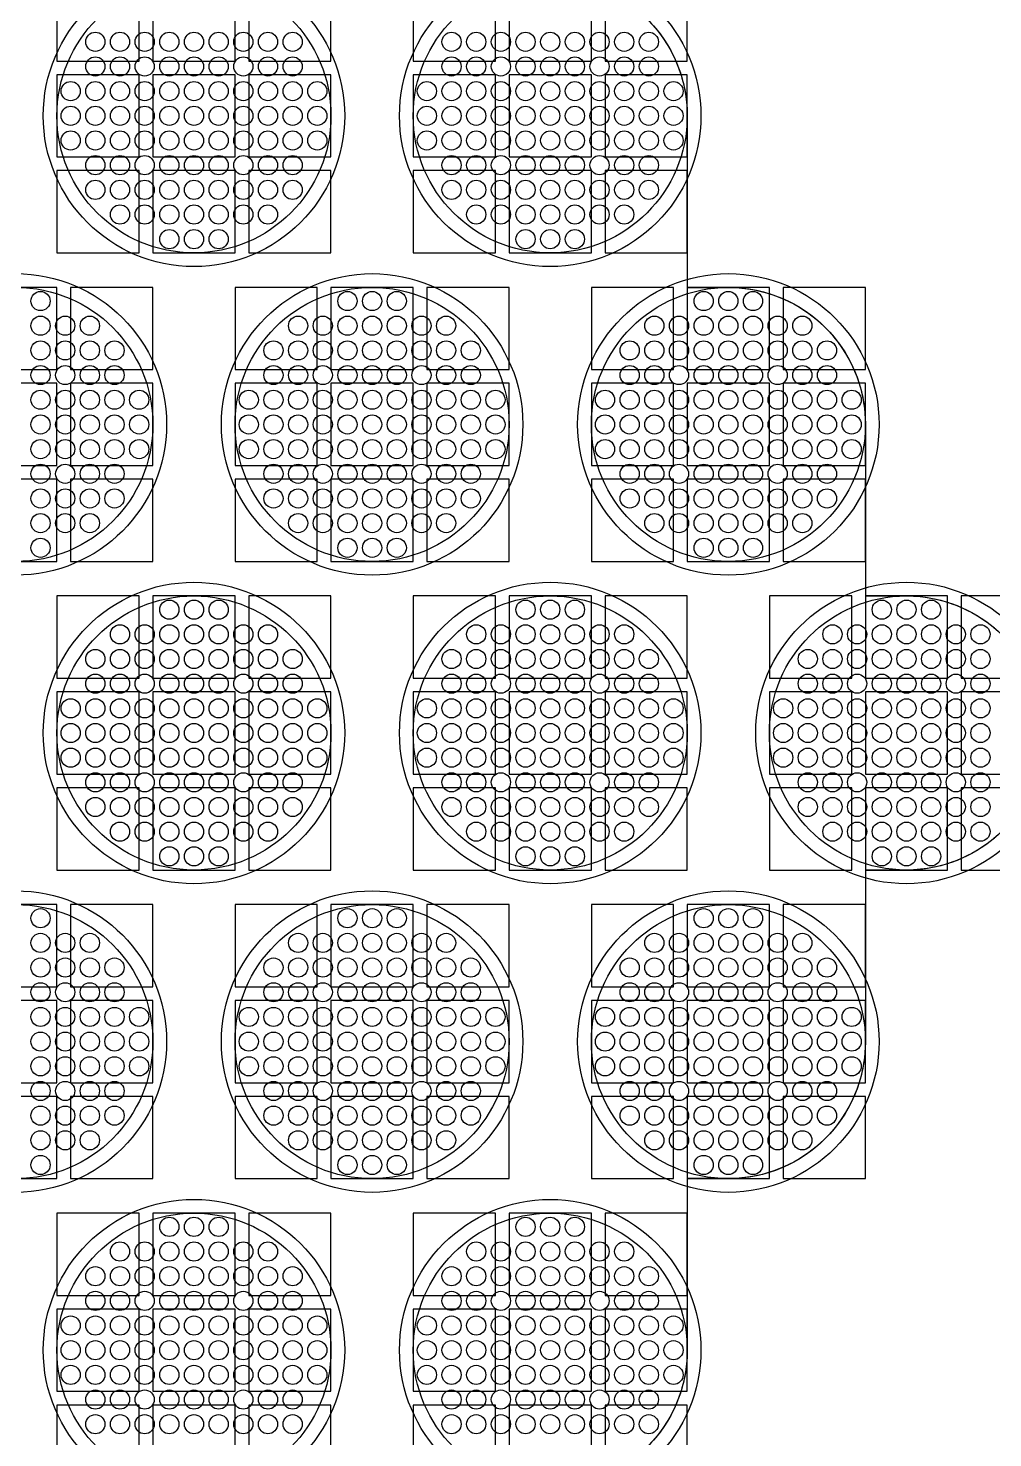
# Model space of a CAD drawing. Extents: x -49 to 54, y -38 to 38.
# Drawn here: x 2.12 to 5.64, y -26.14 to -20.99 of the extents above; entities that cross this region are included whole.
import ezdxf

# ---------------------------------------------------------------- set-up
doc = ezdxf.new("R2010")
doc.units = 0
for name, color, linetype in [('BACK_LAYER', 5, 'CONTINUOUS'), ('COND_LAYER_LOWER_ELECTRODE', 6, 'CONTINUOUS'), ('CONDUCTIVE_LAYER_BACK_LAYER', 2, 'CONTINUOUS'), ('EMITTER', 3, 'CONTINUOUS'), ('LOWER_ELECTRODE', 1, 'CONTINUOUS')]:
    doc.layers.add(name, color=color, linetype=linetype)

msp = doc.modelspace()

# ---------------------------------------------------------------- linework, layer by layer
at = {"layer": 'BACK_LAYER'}
for points in [[(2.2209, -21.1123), (2.5209, -21.1123), (2.5209, -20.8123), (2.2209, -20.8123)], [(2.5709, -21.1123), (2.8709, -21.1123), (2.8709, -20.8123), (2.5709, -20.8123)], [(2.9209, -21.1123), (3.2209, -21.1123), (3.2209, -20.8123), (2.9209, -20.8123)], [(3.5209, -21.1123), (3.8209, -21.1123), (3.8209, -20.8123), (3.5209, -20.8123)], [(3.8709, -21.1123), (4.1709, -21.1123), (4.1709, -20.8123), (3.8709, -20.8123)], [(4.2209, -21.1123), (4.5209, -21.1123), (4.5209, -20.8123), (4.2209, -20.8123)], [(2.2209, -21.4623), (2.5209, -21.4623), (2.5209, -21.1623), (2.2209, -21.1623)], [(2.5709, -21.4623), (2.8709, -21.4623), (2.8709, -21.1623), (2.5709, -21.1623)], [(2.9209, -21.4623), (3.2209, -21.4623), (3.2209, -21.1623), (2.9209, -21.1623)], [(3.5209, -21.4623), (3.8209, -21.4623), (3.8209, -21.1623), (3.5209, -21.1623)], [(3.8709, -21.4623), (4.1709, -21.4623), (4.1709, -21.1623), (3.8709, -21.1623)], [(4.2209, -21.4623), (4.5209, -21.4623), (4.5209, -21.1623), (4.2209, -21.1623)], [(2.2209, -21.8123), (2.5209, -21.8123), (2.5209, -21.5123), (2.2209, -21.5123)], [(2.5709, -21.8123), (2.8709, -21.8123), (2.8709, -21.5123), (2.5709, -21.5123)], [(2.9209, -21.8123), (3.2209, -21.8123), (3.2209, -21.5123), (2.9209, -21.5123)], [(3.5209, -21.8123), (3.8209, -21.8123), (3.8209, -21.5123), (3.5209, -21.5123)], [(3.8709, -21.8123), (4.1709, -21.8123), (4.1709, -21.5123), (3.8709, -21.5123)], [(4.2209, -21.8123), (4.5209, -21.8123), (4.5209, -21.5123), (4.2209, -21.5123)], [(1.9209, -22.2381), (2.2209, -22.2381), (2.2209, -21.9381), (1.9209, -21.9381)], [(2.2709, -22.2381), (2.5709, -22.2381), (2.5709, -21.9381), (2.2709, -21.9381)], [(2.8709, -22.2381), (3.1709, -22.2381), (3.1709, -21.9381), (2.8709, -21.9381)], [(3.2209, -22.2381), (3.5209, -22.2381), (3.5209, -21.9381), (3.2209, -21.9381)], [(3.5709, -22.2381), (3.8709, -22.2381), (3.8709, -21.9381), (3.5709, -21.9381)], [(4.1709, -22.2381), (4.4709, -22.2381), (4.4709, -21.9381), (4.1709, -21.9381)], [(4.5209, -22.2381), (4.8209, -22.2381), (4.8209, -21.9381), (4.5209, -21.9381)], [(4.8709, -22.2381), (5.1709, -22.2381), (5.1709, -21.9381), (4.8709, -21.9381)], [(1.9209, -22.5881), (2.2209, -22.5881), (2.2209, -22.2881), (1.9209, -22.2881)], [(2.2709, -22.5881), (2.5709, -22.5881), (2.5709, -22.2881), (2.2709, -22.2881)], [(2.8709, -22.5881), (3.1709, -22.5881), (3.1709, -22.2881), (2.8709, -22.2881)], [(3.2209, -22.5881), (3.5209, -22.5881), (3.5209, -22.2881), (3.2209, -22.2881)], [(3.5709, -22.5881), (3.8709, -22.5881), (3.8709, -22.2881), (3.5709, -22.2881)], [(4.1709, -22.5881), (4.4709, -22.5881), (4.4709, -22.2881), (4.1709, -22.2881)], [(4.5209, -22.5881), (4.8209, -22.5881), (4.8209, -22.2881), (4.5209, -22.2881)], [(4.8709, -22.5881), (5.1709, -22.5881), (5.1709, -22.2881), (4.8709, -22.2881)], [(1.9209, -22.9381), (2.2209, -22.9381), (2.2209, -22.6381), (1.9209, -22.6381)], [(2.2709, -22.9381), (2.5709, -22.9381), (2.5709, -22.6381), (2.2709, -22.6381)], [(2.8709, -22.9381), (3.1709, -22.9381), (3.1709, -22.6381), (2.8709, -22.6381)], [(3.2209, -22.9381), (3.5209, -22.9381), (3.5209, -22.6381), (3.2209, -22.6381)], [(3.5709, -22.9381), (3.8709, -22.9381), (3.8709, -22.6381), (3.5709, -22.6381)], [(4.1709, -22.9381), (4.4709, -22.9381), (4.4709, -22.6381), (4.1709, -22.6381)], [(4.5209, -22.9381), (4.8209, -22.9381), (4.8209, -22.6381), (4.5209, -22.6381)], [(4.8709, -22.9381), (5.1709, -22.9381), (5.1709, -22.6381), (4.8709, -22.6381)], [(2.2209, -23.3639), (2.5209, -23.3639), (2.5209, -23.0639), (2.2209, -23.0639)], [(2.5709, -23.3639), (2.8709, -23.3639), (2.8709, -23.0639), (2.5709, -23.0639)], [(2.9209, -23.3639), (3.2209, -23.3639), (3.2209, -23.0639), (2.9209, -23.0639)], [(3.5209, -23.3639), (3.8209, -23.3639), (3.8209, -23.0639), (3.5209, -23.0639)], [(3.8709, -23.3639), (4.1709, -23.3639), (4.1709, -23.0639), (3.8709, -23.0639)], [(4.2209, -23.3639), (4.5209, -23.3639), (4.5209, -23.0639), (4.2209, -23.0639)], [(4.8209, -23.3639), (5.1209, -23.3639), (5.1209, -23.0639), (4.8209, -23.0639)], [(5.1709, -23.3639), (5.4709, -23.3639), (5.4709, -23.0639), (5.1709, -23.0639)], [(5.5209, -23.3639), (5.8209, -23.3639), (5.8209, -23.0639), (5.5209, -23.0639)], [(2.2209, -23.7139), (2.5209, -23.7139), (2.5209, -23.4139), (2.2209, -23.4139)], [(2.5709, -23.7139), (2.8709, -23.7139), (2.8709, -23.4139), (2.5709, -23.4139)], [(2.9209, -23.7139), (3.2209, -23.7139), (3.2209, -23.4139), (2.9209, -23.4139)], [(3.5209, -23.7139), (3.8209, -23.7139), (3.8209, -23.4139), (3.5209, -23.4139)], [(3.8709, -23.7139), (4.1709, -23.7139), (4.1709, -23.4139), (3.8709, -23.4139)], [(4.2209, -23.7139), (4.5209, -23.7139), (4.5209, -23.4139), (4.2209, -23.4139)], [(4.8209, -23.7139), (5.1209, -23.7139), (5.1209, -23.4139), (4.8209, -23.4139)], [(5.1709, -23.7139), (5.4709, -23.7139), (5.4709, -23.4139), (5.1709, -23.4139)], [(5.5209, -23.7139), (5.8209, -23.7139), (5.8209, -23.4139), (5.5209, -23.4139)], [(2.2209, -24.0639), (2.5209, -24.0639), (2.5209, -23.7639), (2.2209, -23.7639)], [(2.5709, -24.0639), (2.8709, -24.0639), (2.8709, -23.7639), (2.5709, -23.7639)], [(2.9209, -24.0639), (3.2209, -24.0639), (3.2209, -23.7639), (2.9209, -23.7639)], [(3.5209, -24.0639), (3.8209, -24.0639), (3.8209, -23.7639), (3.5209, -23.7639)], [(3.8709, -24.0639), (4.1709, -24.0639), (4.1709, -23.7639), (3.8709, -23.7639)], [(4.2209, -24.0639), (4.5209, -24.0639), (4.5209, -23.7639), (4.2209, -23.7639)], [(4.8209, -24.0639), (5.1209, -24.0639), (5.1209, -23.7639), (4.8209, -23.7639)], [(5.1709, -24.0639), (5.4709, -24.0639), (5.4709, -23.7639), (5.1709, -23.7639)], [(5.5209, -24.0639), (5.8209, -24.0639), (5.8209, -23.7639), (5.5209, -23.7639)], [(1.9209, -24.4898), (2.2209, -24.4898), (2.2209, -24.1898), (1.9209, -24.1898)], [(2.2709, -24.4898), (2.5709, -24.4898), (2.5709, -24.1898), (2.2709, -24.1898)], [(2.8709, -24.4898), (3.1709, -24.4898), (3.1709, -24.1898), (2.8709, -24.1898)], [(3.2209, -24.4898), (3.5209, -24.4898), (3.5209, -24.1898), (3.2209, -24.1898)], [(3.5709, -24.4898), (3.8709, -24.4898), (3.8709, -24.1898), (3.5709, -24.1898)], [(4.1709, -24.4898), (4.4709, -24.4898), (4.4709, -24.1898), (4.1709, -24.1898)], [(4.5209, -24.4898), (4.8209, -24.4898), (4.8209, -24.1898), (4.5209, -24.1898)], [(4.8709, -24.4898), (5.1709, -24.4898), (5.1709, -24.1898), (4.8709, -24.1898)], [(1.9209, -24.8398), (2.2209, -24.8398), (2.2209, -24.5398), (1.9209, -24.5398)], [(2.2709, -24.8398), (2.5709, -24.8398), (2.5709, -24.5398), (2.2709, -24.5398)], [(2.8709, -24.8398), (3.1709, -24.8398), (3.1709, -24.5398), (2.8709, -24.5398)], [(3.2209, -24.8398), (3.5209, -24.8398), (3.5209, -24.5398), (3.2209, -24.5398)], [(3.5709, -24.8398), (3.8709, -24.8398), (3.8709, -24.5398), (3.5709, -24.5398)], [(4.1709, -24.8398), (4.4709, -24.8398), (4.4709, -24.5398), (4.1709, -24.5398)], [(4.5209, -24.8398), (4.8209, -24.8398), (4.8209, -24.5398), (4.5209, -24.5398)], [(4.8709, -24.8398), (5.1709, -24.8398), (5.1709, -24.5398), (4.8709, -24.5398)], [(1.9209, -25.1898), (2.2209, -25.1898), (2.2209, -24.8898), (1.9209, -24.8898)], [(2.2709, -25.1898), (2.5709, -25.1898), (2.5709, -24.8898), (2.2709, -24.8898)], [(2.8709, -25.1898), (3.1709, -25.1898), (3.1709, -24.8898), (2.8709, -24.8898)], [(3.2209, -25.1898), (3.5209, -25.1898), (3.5209, -24.8898), (3.2209, -24.8898)], [(3.5709, -25.1898), (3.8709, -25.1898), (3.8709, -24.8898), (3.5709, -24.8898)], [(4.1709, -25.1898), (4.4709, -25.1898), (4.4709, -24.8898), (4.1709, -24.8898)], [(4.5209, -25.1898), (4.8209, -25.1898), (4.8209, -24.8898), (4.5209, -24.8898)], [(4.8709, -25.1898), (5.1709, -25.1898), (5.1709, -24.8898), (4.8709, -24.8898)], [(2.2209, -25.6156), (2.5209, -25.6156), (2.5209, -25.3156), (2.2209, -25.3156)], [(2.5709, -25.6156), (2.8709, -25.6156), (2.8709, -25.3156), (2.5709, -25.3156)], [(2.9209, -25.6156), (3.2209, -25.6156), (3.2209, -25.3156), (2.9209, -25.3156)], [(3.5209, -25.6156), (3.8209, -25.6156), (3.8209, -25.3156), (3.5209, -25.3156)], [(3.8709, -25.6156), (4.1709, -25.6156), (4.1709, -25.3156), (3.8709, -25.3156)], [(4.2209, -25.6156), (4.5209, -25.6156), (4.5209, -25.3156), (4.2209, -25.3156)], [(2.2209, -25.9656), (2.5209, -25.9656), (2.5209, -25.6656), (2.2209, -25.6656)], [(2.5709, -25.9656), (2.8709, -25.9656), (2.8709, -25.6656), (2.5709, -25.6656)], [(2.9209, -25.9656), (3.2209, -25.9656), (3.2209, -25.6656), (2.9209, -25.6656)], [(3.5209, -25.9656), (3.8209, -25.9656), (3.8209, -25.6656), (3.5209, -25.6656)], [(3.8709, -25.9656), (4.1709, -25.9656), (4.1709, -25.6656), (3.8709, -25.6656)], [(4.2209, -25.9656), (4.5209, -25.9656), (4.5209, -25.6656), (4.2209, -25.6656)], [(2.2209, -26.3156), (2.5209, -26.3156), (2.5209, -26.0156), (2.2209, -26.0156)], [(2.5709, -26.3156), (2.8709, -26.3156), (2.8709, -26.0156), (2.5709, -26.0156)], [(2.9209, -26.3156), (3.2209, -26.3156), (3.2209, -26.0156), (2.9209, -26.0156)], [(3.5209, -26.3156), (3.8209, -26.3156), (3.8209, -26.0156), (3.5209, -26.0156)], [(3.8709, -26.3156), (4.1709, -26.3156), (4.1709, -26.0156), (3.8709, -26.0156)], [(4.2209, -26.3156), (4.5209, -26.3156), (4.5209, -26.0156), (4.2209, -26.0156)]]:
    msp.add_lwpolyline(points, close=True, dxfattribs=at)
at = {"layer": 'COND_LAYER_LOWER_ELECTRODE'}
for centre in [(2.7209, -21.3123), (4.0209, -21.3123), (2.0709, -22.4381), (3.3709, -22.4381), (4.6709, -22.4381), (2.7209, -23.5639), (4.0209, -23.5639), (5.3209, -23.5639), (2.0709, -24.6898), (3.3709, -24.6898), (4.6709, -24.6898), (2.7209, -25.8156), (4.0209, -25.8156)]:
    msp.add_circle(centre, 0.55, dxfattribs=at)
at = {"layer": 'CONDUCTIVE_LAYER_BACK_LAYER'}
for points in [[(4.3982, -20.9842), (4.411, -20.9994), (4.4231, -21.0152), (4.4346, -21.0314), (4.4454, -21.0481), (4.4556, -21.0651), (4.4651, -21.0826), (4.4738, -21.1005), (4.4819, -21.1186), (4.4892, -21.1371), (4.4958, -21.1559), (4.5017, -21.1749), (4.5068, -21.1941), (4.5111, -21.2135), (4.5146, -21.2331), (4.5174, -21.2528), (4.5193, -21.2725), (4.5205, -21.2924), (4.5209, -21.3123), (4.5209, -21.9382), (4.6809, -21.9382), (4.7007, -21.939), (4.7206, -21.9406), (4.7403, -21.9429), (4.7599, -21.9461), (4.7794, -21.95), (4.7987, -21.9547), (4.8179, -21.9602), (4.8367, -21.9664), (4.8554, -21.9734), (4.8737, -21.9811), (4.8917, -21.9895), (4.9094, -21.9986), (4.9266, -22.0084), (4.9435, -22.019), (4.96, -22.0301), (4.976, -22.0419), (4.9915, -22.0544), (5.0065, -22.0674), (5.021, -22.0811), (5.0349, -22.0953), (5.0482, -22.11), (5.061, -22.1253), (5.0731, -22.141), (5.0846, -22.1572), (5.0954, -22.1739), (5.1056, -22.191), (5.1151, -22.2085), (5.1238, -22.2263), (5.1319, -22.2445), (5.1392, -22.2629), (5.1458, -22.2817), (5.1517, -22.3007), (5.1568, -22.3199), (5.1611, -22.3393), (5.1646, -22.3589), (5.1674, -22.3786), (5.1693, -22.3984), (5.1705, -22.4182), (5.1709, -22.4381), (5.1709, -23.064), (5.3309, -23.064), (5.3507, -23.0648), (5.3706, -23.0664), (5.3903, -23.0688), (5.4099, -23.0719), (5.4294, -23.0759), (5.4487, -23.0805), (5.4679, -23.086), (5.4867, -23.0922), (5.5054, -23.0992), (5.5237, -23.1069), (5.5417, -23.1153), (5.5594, -23.1245), (5.5766, -23.1343), (5.5935, -23.1448), (5.61, -23.156), (5.626, -23.1678), (5.6415, -23.1802)], [(5.6415, -23.9477), (5.626, -23.9601), (5.61, -23.9719), (5.5935, -23.9831), (5.5766, -23.9936), (5.5594, -24.0034), (5.5417, -24.0126), (5.5237, -24.021), (5.5054, -24.0287), (5.4867, -24.0356), (5.4679, -24.0419), (5.4487, -24.0473), (5.4294, -24.052), (5.4099, -24.056), (5.3903, -24.0591), (5.3706, -24.0615), (5.3507, -24.063), (5.3309, -24.0638), (5.1709, -24.0638), (5.1709, -24.6898), (5.1705, -24.7096), (5.1693, -24.7295), (5.1674, -24.7493), (5.1646, -24.769), (5.1611, -24.7885), (5.1568, -24.8079), (5.1517, -24.8272), (5.1458, -24.8462), (5.1392, -24.8649), (5.1319, -24.8834), (5.1238, -24.9016), (5.1151, -24.9194), (5.1056, -24.9369), (5.0954, -24.954), (5.0846, -24.9706), (5.0731, -24.9869), (5.061, -25.0026), (5.0482, -25.0179), (5.0349, -25.0326), (5.021, -25.0468), (5.0065, -25.0605), (4.9915, -25.0735), (4.976, -25.0859), (4.96, -25.0978), (4.9435, -25.1089), (4.9266, -25.1194), (4.9094, -25.1293), (4.8917, -25.1384), (4.8737, -25.1468), (4.8554, -25.1545), (4.8367, -25.1615), (4.8179, -25.1677), (4.7987, -25.1732), (4.7794, -25.1779), (4.7599, -25.1818), (4.7403, -25.1849), (4.7206, -25.1873), (4.7007, -25.1889), (4.6809, -25.1897), (4.5209, -25.1897), (4.5209, -25.8156), (4.5205, -25.8355), (4.5193, -25.8553), (4.5174, -25.8751), (4.5146, -25.8948), (4.5111, -25.9144), (4.5068, -25.9338), (4.5017, -25.953), (4.4958, -25.972), (4.4892, -25.9908), (4.4819, -26.0092), (4.4738, -26.0274), (4.4651, -26.0453), (4.4556, -26.0627), (4.4454, -26.0798), (4.4346, -26.0965), (4.4231, -26.1127), (4.411, -26.1285), (4.3982, -26.1437)]]:
    msp.add_lwpolyline(points, dxfattribs=at)
at = {"layer": 'EMITTER'}
for centre in [(2.7209, -21.3123), (4.0209, -21.3123), (2.0709, -22.4381), (3.3709, -22.4381), (4.6709, -22.4381), (2.7209, -23.5639), (4.0209, -23.5639), (5.3209, -23.5639), (2.0709, -24.6898), (3.3709, -24.6898), (4.6709, -24.6898), (2.7209, -25.8156), (4.0209, -25.8156)]:
    msp.add_circle(centre, 0.5, dxfattribs=at)
at = {"layer": 'LOWER_ELECTRODE'}
for centre in [(2.3609, -21.0423), (2.4509, -21.0423), (2.5409, -21.0423), (2.6309, -21.0423), (2.7209, -21.0423), (2.8109, -21.0423), (2.9009, -21.0423), (2.9909, -21.0423), (3.0809, -21.0423), (3.6609, -21.0423), (3.7509, -21.0423), (3.8409, -21.0423), (3.9309, -21.0423), (4.0209, -21.0423), (4.1109, -21.0423), (4.2009, -21.0423), (4.2909, -21.0423), (4.3809, -21.0423), (2.3609, -21.1323), (2.4509, -21.1323), (2.5409, -21.1323), (2.6309, -21.1323), (2.7209, -21.1323), (2.8109, -21.1323), (2.9009, -21.1323), (2.9909, -21.1323), (3.0809, -21.1323), (3.6609, -21.1323), (3.7509, -21.1323), (3.8409, -21.1323), (3.9309, -21.1323), (4.0209, -21.1323), (4.1109, -21.1323), (4.2009, -21.1323), (4.2909, -21.1323), (4.3809, -21.1323), (2.2709, -21.2223), (2.3609, -21.2223), (2.4509, -21.2223), (2.5409, -21.2223), (2.6309, -21.2223), (2.7209, -21.2223), (2.8109, -21.2223), (2.9009, -21.2223), (2.9909, -21.2223), (3.0809, -21.2223), (3.1709, -21.2223), (3.5709, -21.2223), (3.6609, -21.2223), (3.7509, -21.2223), (3.8409, -21.2223), (3.9309, -21.2223), (4.0209, -21.2223), (4.1109, -21.2223), (4.2009, -21.2223), (4.2909, -21.2223), (4.3809, -21.2223), (4.4709, -21.2223), (2.2709, -21.3123), (2.3609, -21.3123), (2.4509, -21.3123), (2.5409, -21.3123), (2.6309, -21.3123), (2.7209, -21.3123), (2.8109, -21.3123), (2.9009, -21.3123), (2.9909, -21.3123), (3.0809, -21.3123), (3.1709, -21.3123), (3.5709, -21.3123), (3.6609, -21.3123), (3.7509, -21.3123), (3.8409, -21.3123), (3.9309, -21.3123), (4.0209, -21.3123), (4.1109, -21.3123), (4.2009, -21.3123), (4.2909, -21.3123), (4.3809, -21.3123), (4.4709, -21.3123), (2.2709, -21.4023), (2.3609, -21.4023), (2.4509, -21.4023), (2.5409, -21.4023), (2.6309, -21.4023), (2.7209, -21.4023), (2.8109, -21.4023), (2.9009, -21.4023), (2.9909, -21.4023), (3.0809, -21.4023), (3.1709, -21.4023), (3.5709, -21.4023), (3.6609, -21.4023), (3.7509, -21.4023), (3.8409, -21.4023), (3.9309, -21.4023), (4.0209, -21.4023), (4.1109, -21.4023), (4.2009, -21.4023), (4.2909, -21.4023), (4.3809, -21.4023), (4.4709, -21.4023), (2.3609, -21.4923), (2.4509, -21.4923), (2.5409, -21.4923), (2.6309, -21.4923), (2.7209, -21.4923), (2.8109, -21.4923), (2.9009, -21.4923), (2.9909, -21.4923), (3.0809, -21.4923), (3.6609, -21.4923), (3.7509, -21.4923), (3.8409, -21.4923), (3.9309, -21.4923), (4.0209, -21.4923), (4.1109, -21.4923), (4.2009, -21.4923), (4.2909, -21.4923), (4.3809, -21.4923), (2.3609, -21.5823), (2.4509, -21.5823), (2.5409, -21.5823), (2.6309, -21.5823), (2.7209, -21.5823), (2.8109, -21.5823), (2.9009, -21.5823), (2.9909, -21.5823), (3.0809, -21.5823), (3.6609, -21.5823), (3.7509, -21.5823), (3.8409, -21.5823), (3.9309, -21.5823), (4.0209, -21.5823), (4.1109, -21.5823), (4.2009, -21.5823), (4.2909, -21.5823), (4.3809, -21.5823), (2.4509, -21.6723), (2.5409, -21.6723), (2.6309, -21.6723), (2.7209, -21.6723), (2.8109, -21.6723), (2.9009, -21.6723), (2.9909, -21.6723), (3.7509, -21.6723), (3.8409, -21.6723), (3.9309, -21.6723), (4.0209, -21.6723), (4.1109, -21.6723), (4.2009, -21.6723), (4.2909, -21.6723), (2.6309, -21.7623), (2.7209, -21.7623), (2.8109, -21.7623), (3.9309, -21.7623), (4.0209, -21.7623), (4.1109, -21.7623), (2.1609, -21.9881), (3.2809, -21.9881), (3.3709, -21.9881), (3.4609, -21.9881), (4.5809, -21.9881), (4.6709, -21.9881), (4.7609, -21.9881), (2.1609, -22.0781), (2.2509, -22.0781), (2.3409, -22.0781), (3.1009, -22.0781), (3.1909, -22.0781), (3.2809, -22.0781), (3.3709, -22.0781), (3.4609, -22.0781), (3.5509, -22.0781), (3.6409, -22.0781), (4.4009, -22.0781), (4.4909, -22.0781), (4.5809, -22.0781), (4.6709, -22.0781), (4.7609, -22.0781), (4.8509, -22.0781), (4.9409, -22.0781), (2.1609, -22.1681), (2.2509, -22.1681), (2.3409, -22.1681), (2.4309, -22.1681), (3.0109, -22.1681), (3.1009, -22.1681), (3.1909, -22.1681), (3.2809, -22.1681), (3.3709, -22.1681), (3.4609, -22.1681), (3.5509, -22.1681), (3.6409, -22.1681), (3.7309, -22.1681), (4.3109, -22.1681), (4.4009, -22.1681), (4.4909, -22.1681), (4.5809, -22.1681), (4.6709, -22.1681), (4.7609, -22.1681), (4.8509, -22.1681), (4.9409, -22.1681), (5.0309, -22.1681), (2.1609, -22.2581), (2.2509, -22.2581), (2.3409, -22.2581), (2.4309, -22.2581), (3.0109, -22.2581), (3.1009, -22.2581), (3.1909, -22.2581), (3.2809, -22.2581), (3.3709, -22.2581), (3.4609, -22.2581), (3.5509, -22.2581), (3.6409, -22.2581), (3.7309, -22.2581), (4.3109, -22.2581), (4.4009, -22.2581), (4.4909, -22.2581), (4.5809, -22.2581), (4.6709, -22.2581), (4.7609, -22.2581), (4.8509, -22.2581), (4.9409, -22.2581), (5.0309, -22.2581), (2.1609, -22.3481), (2.2509, -22.3481), (2.3409, -22.3481), (2.4309, -22.3481), (2.5209, -22.3481), (2.9209, -22.3481), (3.0109, -22.3481), (3.1009, -22.3481), (3.1909, -22.3481), (3.2809, -22.3481), (3.3709, -22.3481), (3.4609, -22.3481), (3.5509, -22.3481), (3.6409, -22.3481), (3.7309, -22.3481), (3.8209, -22.3481), (4.2209, -22.3481), (4.3109, -22.3481), (4.4009, -22.3481), (4.4909, -22.3481), (4.5809, -22.3481), (4.6709, -22.3481), (4.7609, -22.3481), (4.8509, -22.3481), (4.9409, -22.3481), (5.0309, -22.3481), (5.1209, -22.3481), (2.1609, -22.4381), (2.2509, -22.4381), (2.3409, -22.4381), (2.4309, -22.4381), (2.5209, -22.4381), (2.9209, -22.4381), (3.0109, -22.4381), (3.1009, -22.4381), (3.1909, -22.4381), (3.2809, -22.4381), (3.3709, -22.4381), (3.4609, -22.4381), (3.5509, -22.4381), (3.6409, -22.4381), (3.7309, -22.4381), (3.8209, -22.4381), (4.2209, -22.4381), (4.3109, -22.4381), (4.4009, -22.4381), (4.4909, -22.4381), (4.5809, -22.4381), (4.6709, -22.4381), (4.7609, -22.4381), (4.8509, -22.4381), (4.9409, -22.4381), (5.0309, -22.4381), (5.1209, -22.4381), (2.1609, -22.5281), (2.2509, -22.5281), (2.3409, -22.5281), (2.4309, -22.5281), (2.5209, -22.5281), (2.9209, -22.5281), (3.0109, -22.5281), (3.1009, -22.5281), (3.1909, -22.5281), (3.2809, -22.5281), (3.3709, -22.5281), (3.4609, -22.5281), (3.5509, -22.5281), (3.6409, -22.5281), (3.7309, -22.5281), (3.8209, -22.5281), (4.2209, -22.5281), (4.3109, -22.5281), (4.4009, -22.5281), (4.4909, -22.5281), (4.5809, -22.5281), (4.6709, -22.5281), (4.7609, -22.5281), (4.8509, -22.5281), (4.9409, -22.5281), (5.0309, -22.5281), (5.1209, -22.5281), (2.1609, -22.6181), (2.2509, -22.6181), (2.3409, -22.6181), (2.4309, -22.6181), (3.0109, -22.6181), (3.1009, -22.6181), (3.1909, -22.6181), (3.2809, -22.6181), (3.3709, -22.6181), (3.4609, -22.6181), (3.5509, -22.6181), (3.6409, -22.6181), (3.7309, -22.6181), (4.3109, -22.6181), (4.4009, -22.6181), (4.4909, -22.6181), (4.5809, -22.6181), (4.6709, -22.6181), (4.7609, -22.6181), (4.8509, -22.6181), (4.9409, -22.6181), (5.0309, -22.6181), (2.1609, -22.7081), (2.2509, -22.7081), (2.3409, -22.7081), (2.4309, -22.7081), (3.0109, -22.7081), (3.1009, -22.7081), (3.1909, -22.7081), (3.2809, -22.7081), (3.3709, -22.7081), (3.4609, -22.7081), (3.5509, -22.7081), (3.6409, -22.7081), (3.7309, -22.7081), (4.3109, -22.7081), (4.4009, -22.7081), (4.4909, -22.7081), (4.5809, -22.7081), (4.6709, -22.7081), (4.7609, -22.7081), (4.8509, -22.7081), (4.9409, -22.7081), (5.0309, -22.7081), (2.1609, -22.7981), (2.2509, -22.7981), (2.3409, -22.7981), (3.1009, -22.7981), (3.1909, -22.7981), (3.2809, -22.7981), (3.3709, -22.7981), (3.4609, -22.7981), (3.5509, -22.7981), (3.6409, -22.7981), (4.4009, -22.7981), (4.4909, -22.7981), (4.5809, -22.7981), (4.6709, -22.7981), (4.7609, -22.7981), (4.8509, -22.7981), (4.9409, -22.7981), (2.1609, -22.8881), (3.2809, -22.8881), (3.3709, -22.8881), (3.4609, -22.8881), (4.5809, -22.8881), (4.6709, -22.8881), (4.7609, -22.8881), (2.6309, -23.1139), (2.7209, -23.1139), (2.8109, -23.1139), (3.9309, -23.1139), (4.0209, -23.1139), (4.1109, -23.1139), (5.2309, -23.1139), (5.3209, -23.1139), (5.4109, -23.1139), (2.4509, -23.2039), (2.5409, -23.2039), (2.6309, -23.2039), (2.7209, -23.2039), (2.8109, -23.2039), (2.9009, -23.2039), (2.9909, -23.2039), (3.7509, -23.2039), (3.8409, -23.2039), (3.9309, -23.2039), (4.0209, -23.2039), (4.1109, -23.2039), (4.2009, -23.2039), (4.2909, -23.2039), (5.0509, -23.2039), (5.1409, -23.2039), (5.2309, -23.2039), (5.3209, -23.2039), (5.4109, -23.2039), (5.5009, -23.2039), (5.5909, -23.2039), (2.3609, -23.2939), (2.4509, -23.2939), (2.5409, -23.2939), (2.6309, -23.2939), (2.7209, -23.2939), (2.8109, -23.2939), (2.9009, -23.2939), (2.9909, -23.2939), (3.0809, -23.2939), (3.6609, -23.2939), (3.7509, -23.2939), (3.8409, -23.2939), (3.9309, -23.2939), (4.0209, -23.2939), (4.1109, -23.2939), (4.2009, -23.2939), (4.2909, -23.2939), (4.3809, -23.2939), (4.9609, -23.2939), (5.0509, -23.2939), (5.1409, -23.2939), (5.2309, -23.2939), (5.3209, -23.2939), (5.4109, -23.2939), (5.5009, -23.2939), (5.5909, -23.2939), (2.3609, -23.3839), (2.4509, -23.3839), (2.5409, -23.3839), (2.6309, -23.3839), (2.7209, -23.3839), (2.8109, -23.3839), (2.9009, -23.3839), (2.9909, -23.3839), (3.0809, -23.3839), (3.6609, -23.3839), (3.7509, -23.3839), (3.8409, -23.3839), (3.9309, -23.3839), (4.0209, -23.3839), (4.1109, -23.3839), (4.2009, -23.3839), (4.2909, -23.3839), (4.3809, -23.3839), (4.9609, -23.3839), (5.0509, -23.3839), (5.1409, -23.3839), (5.2309, -23.3839), (5.3209, -23.3839), (5.4109, -23.3839), (5.5009, -23.3839), (5.5909, -23.3839), (2.2709, -23.4739), (2.3609, -23.4739), (2.4509, -23.4739), (2.5409, -23.4739), (2.6309, -23.4739), (2.7209, -23.4739), (2.8109, -23.4739), (2.9009, -23.4739), (2.9909, -23.4739), (3.0809, -23.4739), (3.1709, -23.4739), (3.5709, -23.4739), (3.6609, -23.4739), (3.7509, -23.4739), (3.8409, -23.4739), (3.9309, -23.4739), (4.0209, -23.4739), (4.1109, -23.4739), (4.2009, -23.4739), (4.2909, -23.4739), (4.3809, -23.4739), (4.4709, -23.4739), (4.8709, -23.4739), (4.9609, -23.4739), (5.0509, -23.4739), (5.1409, -23.4739), (5.2309, -23.4739), (5.3209, -23.4739), (5.4109, -23.4739), (5.5009, -23.4739), (5.5909, -23.4739), (2.2709, -23.5639), (2.3609, -23.5639), (2.4509, -23.5639), (2.5409, -23.5639), (2.6309, -23.5639), (2.7209, -23.5639), (2.8109, -23.5639), (2.9009, -23.5639), (2.9909, -23.5639), (3.0809, -23.5639), (3.1709, -23.5639), (3.5709, -23.5639), (3.6609, -23.5639), (3.7509, -23.5639), (3.8409, -23.5639), (3.9309, -23.5639), (4.0209, -23.5639), (4.1109, -23.5639), (4.2009, -23.5639), (4.2909, -23.5639), (4.3809, -23.5639), (4.4709, -23.5639), (4.8709, -23.5639), (4.9609, -23.5639), (5.0509, -23.5639), (5.1409, -23.5639), (5.2309, -23.5639), (5.3209, -23.5639), (5.4109, -23.5639), (5.5009, -23.5639), (5.5909, -23.5639), (2.2709, -23.6539), (2.3609, -23.6539), (2.4509, -23.6539), (2.5409, -23.6539), (2.6309, -23.6539), (2.7209, -23.6539), (2.8109, -23.6539), (2.9009, -23.6539), (2.9909, -23.6539), (3.0809, -23.6539), (3.1709, -23.6539), (3.5709, -23.6539), (3.6609, -23.6539), (3.7509, -23.6539), (3.8409, -23.6539), (3.9309, -23.6539), (4.0209, -23.6539), (4.1109, -23.6539), (4.2009, -23.6539), (4.2909, -23.6539), (4.3809, -23.6539), (4.4709, -23.6539), (4.8709, -23.6539), (4.9609, -23.6539), (5.0509, -23.6539), (5.1409, -23.6539), (5.2309, -23.6539), (5.3209, -23.6539), (5.4109, -23.6539), (5.5009, -23.6539), (5.5909, -23.6539), (2.3609, -23.7439), (2.4509, -23.7439), (2.5409, -23.7439), (2.6309, -23.7439), (2.7209, -23.7439), (2.8109, -23.7439), (2.9009, -23.7439), (2.9909, -23.7439), (3.0809, -23.7439), (3.6609, -23.7439), (3.7509, -23.7439), (3.8409, -23.7439), (3.9309, -23.7439), (4.0209, -23.7439), (4.1109, -23.7439), (4.2009, -23.7439), (4.2909, -23.7439), (4.3809, -23.7439), (4.9609, -23.7439), (5.0509, -23.7439), (5.1409, -23.7439), (5.2309, -23.7439), (5.3209, -23.7439), (5.4109, -23.7439), (5.5009, -23.7439), (5.5909, -23.7439), (2.3609, -23.8339), (2.4509, -23.8339), (2.5409, -23.8339), (2.6309, -23.8339), (2.7209, -23.8339), (2.8109, -23.8339), (2.9009, -23.8339), (2.9909, -23.8339), (3.0809, -23.8339), (3.6609, -23.8339), (3.7509, -23.8339), (3.8409, -23.8339), (3.9309, -23.8339), (4.0209, -23.8339), (4.1109, -23.8339), (4.2009, -23.8339), (4.2909, -23.8339), (4.3809, -23.8339), (4.9609, -23.8339), (5.0509, -23.8339), (5.1409, -23.8339), (5.2309, -23.8339), (5.3209, -23.8339), (5.4109, -23.8339), (5.5009, -23.8339), (5.5909, -23.8339), (2.4509, -23.9239), (2.5409, -23.9239), (2.6309, -23.9239), (2.7209, -23.9239), (2.8109, -23.9239), (2.9009, -23.9239), (2.9909, -23.9239), (3.7509, -23.9239), (3.8409, -23.9239), (3.9309, -23.9239), (4.0209, -23.9239), (4.1109, -23.9239), (4.2009, -23.9239), (4.2909, -23.9239), (5.0509, -23.9239), (5.1409, -23.9239), (5.2309, -23.9239), (5.3209, -23.9239), (5.4109, -23.9239), (5.5009, -23.9239), (5.5909, -23.9239), (2.6309, -24.0139), (2.7209, -24.0139), (2.8109, -24.0139), (3.9309, -24.0139), (4.0209, -24.0139), (4.1109, -24.0139), (5.2309, -24.0139), (5.3209, -24.0139), (5.4109, -24.0139), (2.1609, -24.2398), (3.2809, -24.2398), (3.3709, -24.2398), (3.4609, -24.2398), (4.5809, -24.2398), (4.6709, -24.2398), (4.7609, -24.2398), (2.1609, -24.3298), (2.2509, -24.3298), (2.3409, -24.3298), (3.1009, -24.3298), (3.1909, -24.3298), (3.2809, -24.3298), (3.3709, -24.3298), (3.4609, -24.3298), (3.5509, -24.3298), (3.6409, -24.3298), (4.4009, -24.3298), (4.4909, -24.3298), (4.5809, -24.3298), (4.6709, -24.3298), (4.7609, -24.3298), (4.8509, -24.3298), (4.9409, -24.3298), (2.1609, -24.4198), (2.2509, -24.4198), (2.3409, -24.4198), (2.4309, -24.4198), (3.0109, -24.4198), (3.1009, -24.4198), (3.1909, -24.4198), (3.2809, -24.4198), (3.3709, -24.4198), (3.4609, -24.4198), (3.5509, -24.4198), (3.6409, -24.4198), (3.7309, -24.4198), (4.3109, -24.4198), (4.4009, -24.4198), (4.4909, -24.4198), (4.5809, -24.4198), (4.6709, -24.4198), (4.7609, -24.4198), (4.8509, -24.4198), (4.9409, -24.4198), (5.0309, -24.4198), (2.1609, -24.5098), (2.2509, -24.5098), (2.3409, -24.5098), (2.4309, -24.5098), (3.0109, -24.5098), (3.1009, -24.5098), (3.1909, -24.5098), (3.2809, -24.5098), (3.3709, -24.5098), (3.4609, -24.5098), (3.5509, -24.5098), (3.6409, -24.5098), (3.7309, -24.5098), (4.3109, -24.5098), (4.4009, -24.5098), (4.4909, -24.5098), (4.5809, -24.5098), (4.6709, -24.5098), (4.7609, -24.5098), (4.8509, -24.5098), (4.9409, -24.5098), (5.0309, -24.5098), (2.1609, -24.5998), (2.2509, -24.5998), (2.3409, -24.5998), (2.4309, -24.5998), (2.5209, -24.5998), (2.9209, -24.5998), (3.0109, -24.5998), (3.1009, -24.5998), (3.1909, -24.5998), (3.2809, -24.5998), (3.3709, -24.5998), (3.4609, -24.5998), (3.5509, -24.5998), (3.6409, -24.5998), (3.7309, -24.5998), (3.8209, -24.5998), (4.2209, -24.5998), (4.3109, -24.5998), (4.4009, -24.5998), (4.4909, -24.5998), (4.5809, -24.5998), (4.6709, -24.5998), (4.7609, -24.5998), (4.8509, -24.5998), (4.9409, -24.5998), (5.0309, -24.5998), (5.1209, -24.5998), (2.1609, -24.6898), (2.2509, -24.6898), (2.3409, -24.6898), (2.4309, -24.6898), (2.5209, -24.6898), (2.9209, -24.6898), (3.0109, -24.6898), (3.1009, -24.6898), (3.1909, -24.6898), (3.2809, -24.6898), (3.3709, -24.6898), (3.4609, -24.6898), (3.5509, -24.6898), (3.6409, -24.6898), (3.7309, -24.6898), (3.8209, -24.6898), (4.2209, -24.6898), (4.3109, -24.6898), (4.4009, -24.6898), (4.4909, -24.6898), (4.5809, -24.6898), (4.6709, -24.6898), (4.7609, -24.6898), (4.8509, -24.6898), (4.9409, -24.6898), (5.0309, -24.6898), (5.1209, -24.6898), (2.1609, -24.7798), (2.2509, -24.7798), (2.3409, -24.7798), (2.4309, -24.7798), (2.5209, -24.7798), (2.9209, -24.7798), (3.0109, -24.7798), (3.1009, -24.7798), (3.1909, -24.7798), (3.2809, -24.7798), (3.3709, -24.7798), (3.4609, -24.7798), (3.5509, -24.7798), (3.6409, -24.7798), (3.7309, -24.7798), (3.8209, -24.7798), (4.2209, -24.7798), (4.3109, -24.7798), (4.4009, -24.7798), (4.4909, -24.7798), (4.5809, -24.7798), (4.6709, -24.7798), (4.7609, -24.7798), (4.8509, -24.7798), (4.9409, -24.7798), (5.0309, -24.7798), (5.1209, -24.7798), (2.1609, -24.8698), (2.2509, -24.8698), (2.3409, -24.8698), (2.4309, -24.8698), (3.0109, -24.8698), (3.1009, -24.8698), (3.1909, -24.8698), (3.2809, -24.8698), (3.3709, -24.8698), (3.4609, -24.8698), (3.5509, -24.8698), (3.6409, -24.8698), (3.7309, -24.8698), (4.3109, -24.8698), (4.4009, -24.8698), (4.4909, -24.8698), (4.5809, -24.8698), (4.6709, -24.8698), (4.7609, -24.8698), (4.8509, -24.8698), (4.9409, -24.8698), (5.0309, -24.8698), (2.1609, -24.9598), (2.2509, -24.9598), (2.3409, -24.9598), (2.4309, -24.9598), (3.0109, -24.9598), (3.1009, -24.9598), (3.1909, -24.9598), (3.2809, -24.9598), (3.3709, -24.9598), (3.4609, -24.9598), (3.5509, -24.9598), (3.6409, -24.9598), (3.7309, -24.9598), (4.3109, -24.9598), (4.4009, -24.9598), (4.4909, -24.9598), (4.5809, -24.9598), (4.6709, -24.9598), (4.7609, -24.9598), (4.8509, -24.9598), (4.9409, -24.9598), (5.0309, -24.9598), (2.1609, -25.0498), (2.2509, -25.0498), (2.3409, -25.0498), (3.1009, -25.0498), (3.1909, -25.0498), (3.2809, -25.0498), (3.3709, -25.0498), (3.4609, -25.0498), (3.5509, -25.0498), (3.6409, -25.0498), (4.4009, -25.0498), (4.4909, -25.0498), (4.5809, -25.0498), (4.6709, -25.0498), (4.7609, -25.0498), (4.8509, -25.0498), (4.9409, -25.0498), (2.1609, -25.1398), (3.2809, -25.1398), (3.3709, -25.1398), (3.4609, -25.1398), (4.5809, -25.1398), (4.6709, -25.1398), (4.7609, -25.1398), (2.6309, -25.3656), (2.7209, -25.3656), (2.8109, -25.3656), (3.9309, -25.3656), (4.0209, -25.3656), (4.1109, -25.3656), (2.4509, -25.4556), (2.5409, -25.4556), (2.6309, -25.4556), (2.7209, -25.4556), (2.8109, -25.4556), (2.9009, -25.4556), (2.9909, -25.4556), (3.7509, -25.4556), (3.8409, -25.4556), (3.9309, -25.4556), (4.0209, -25.4556), (4.1109, -25.4556), (4.2009, -25.4556), (4.2909, -25.4556), (2.3609, -25.5456), (2.4509, -25.5456), (2.5409, -25.5456), (2.6309, -25.5456), (2.7209, -25.5456), (2.8109, -25.5456), (2.9009, -25.5456), (2.9909, -25.5456), (3.0809, -25.5456), (3.6609, -25.5456), (3.7509, -25.5456), (3.8409, -25.5456), (3.9309, -25.5456), (4.0209, -25.5456), (4.1109, -25.5456), (4.2009, -25.5456), (4.2909, -25.5456), (4.3809, -25.5456), (2.3609, -25.6356), (2.4509, -25.6356), (2.5409, -25.6356), (2.6309, -25.6356), (2.7209, -25.6356), (2.8109, -25.6356), (2.9009, -25.6356), (2.9909, -25.6356), (3.0809, -25.6356), (3.6609, -25.6356), (3.7509, -25.6356), (3.8409, -25.6356), (3.9309, -25.6356), (4.0209, -25.6356), (4.1109, -25.6356), (4.2009, -25.6356), (4.2909, -25.6356), (4.3809, -25.6356), (2.2709, -25.7256), (2.3609, -25.7256), (2.4509, -25.7256), (2.5409, -25.7256), (2.6309, -25.7256), (2.7209, -25.7256), (2.8109, -25.7256), (2.9009, -25.7256), (2.9909, -25.7256), (3.0809, -25.7256), (3.1709, -25.7256), (3.5709, -25.7256), (3.6609, -25.7256), (3.7509, -25.7256), (3.8409, -25.7256), (3.9309, -25.7256), (4.0209, -25.7256), (4.1109, -25.7256), (4.2009, -25.7256), (4.2909, -25.7256), (4.3809, -25.7256), (4.4709, -25.7256), (2.2709, -25.8156), (2.3609, -25.8156), (2.4509, -25.8156), (2.5409, -25.8156), (2.6309, -25.8156), (2.7209, -25.8156), (2.8109, -25.8156), (2.9009, -25.8156), (2.9909, -25.8156), (3.0809, -25.8156), (3.1709, -25.8156), (3.5709, -25.8156), (3.6609, -25.8156), (3.7509, -25.8156), (3.8409, -25.8156), (3.9309, -25.8156), (4.0209, -25.8156), (4.1109, -25.8156), (4.2009, -25.8156), (4.2909, -25.8156), (4.3809, -25.8156), (4.4709, -25.8156), (2.2709, -25.9056), (2.3609, -25.9056), (2.4509, -25.9056), (2.5409, -25.9056), (2.6309, -25.9056), (2.7209, -25.9056), (2.8109, -25.9056), (2.9009, -25.9056), (2.9909, -25.9056), (3.0809, -25.9056), (3.1709, -25.9056), (3.5709, -25.9056), (3.6609, -25.9056), (3.7509, -25.9056), (3.8409, -25.9056), (3.9309, -25.9056), (4.0209, -25.9056), (4.1109, -25.9056), (4.2009, -25.9056), (4.2909, -25.9056), (4.3809, -25.9056), (4.4709, -25.9056), (2.3609, -25.9956), (2.4509, -25.9956), (2.5409, -25.9956), (2.6309, -25.9956), (2.7209, -25.9956), (2.8109, -25.9956), (2.9009, -25.9956), (2.9909, -25.9956), (3.0809, -25.9956), (3.6609, -25.9956), (3.7509, -25.9956), (3.8409, -25.9956), (3.9309, -25.9956), (4.0209, -25.9956), (4.1109, -25.9956), (4.2009, -25.9956), (4.2909, -25.9956), (4.3809, -25.9956), (2.3609, -26.0856), (2.4509, -26.0856), (2.5409, -26.0856), (2.6309, -26.0856), (2.7209, -26.0856), (2.8109, -26.0856), (2.9009, -26.0856), (2.9909, -26.0856), (3.0809, -26.0856), (3.6609, -26.0856), (3.7509, -26.0856), (3.8409, -26.0856), (3.9309, -26.0856), (4.0209, -26.0856), (4.1109, -26.0856), (4.2009, -26.0856), (4.2909, -26.0856), (4.3809, -26.0856)]:
    msp.add_circle(centre, 0.035, dxfattribs=at)

doc.saveas('drawing.dxf')
